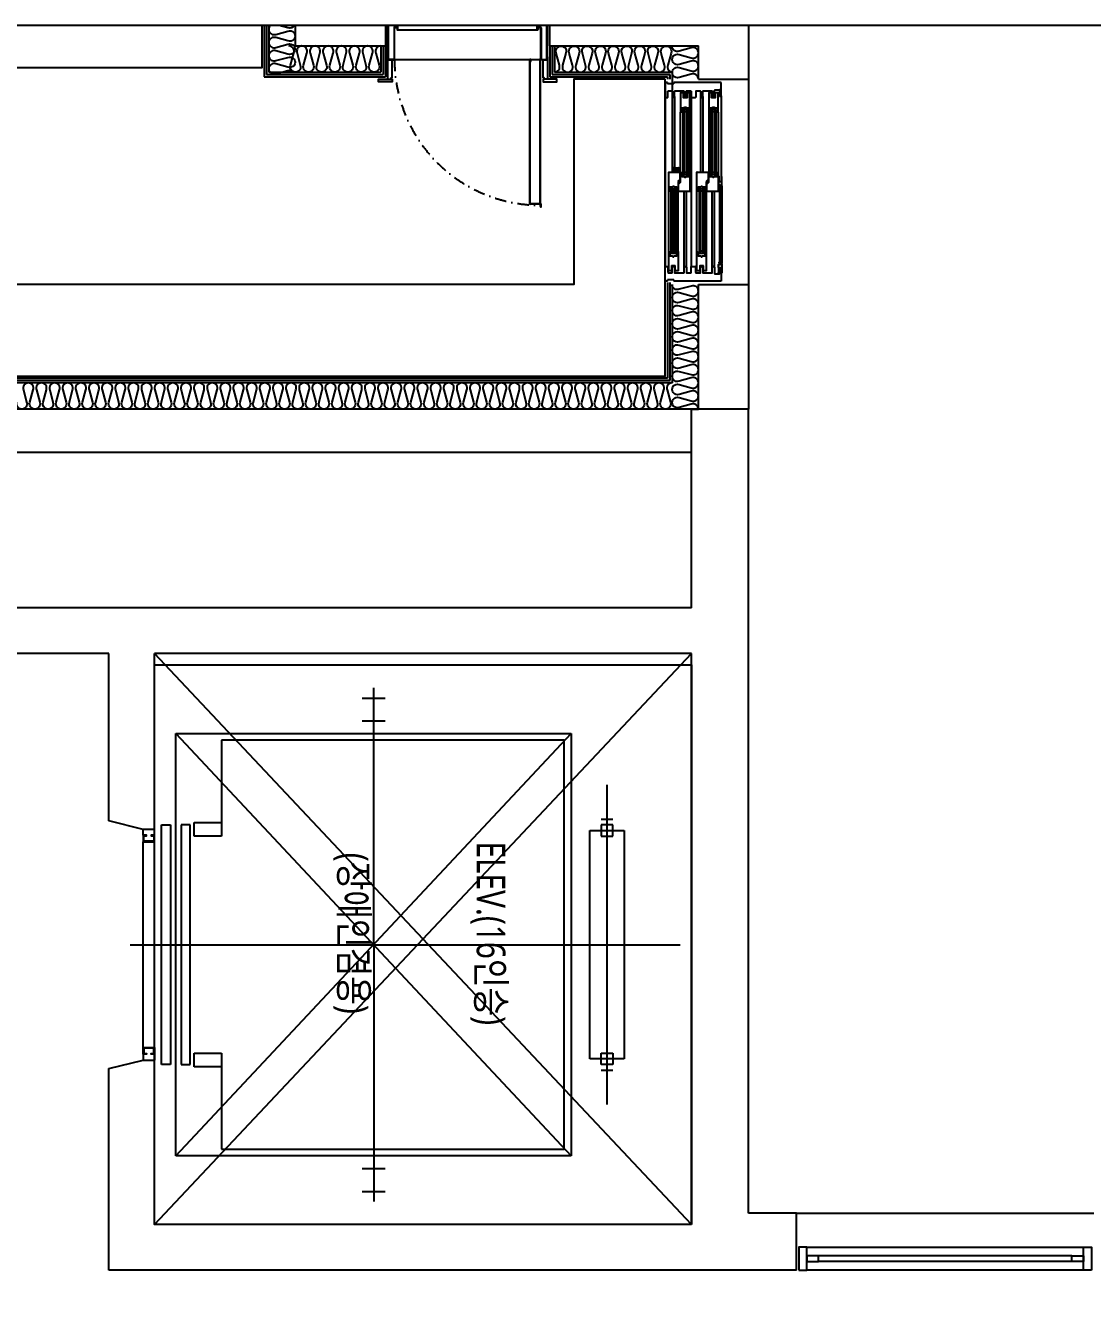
# Model space of a CAD drawing. Header units: millimetres. Extents: x -33000 to 294000, y 0 to 42408.
# Drawn here: x 181306 to 185976, y 20540 to 26110 of the extents above; entities that cross this region are included whole.
import ezdxf
from ezdxf.enums import TextEntityAlignment as Align

# ---------------------------------------------------------------- set-up
doc = ezdxf.new("R2010")
doc.units = ezdxf.units.MM
doc.header["$LTSCALE"] = 50
doc.linetypes.add('XR-Unit-Plan$0$XREF-양산 평산동 공동주택-기준층평면도$0$dash1', pattern=[2, 1, -0.5, 0, -0.5])
doc.layers.add('arch', color=8, linetype='Continuous')
doc.layers.add('실명', color=9, linetype='Continuous')
doc.styles.add('XR-Unit-Plan$0$맑은 고딕', font='malgun.ttf')

msp = doc.modelspace()

# ---------------------------------------------------------------- linework, layer by layer
at = {"layer": 'arch'}
for p, q in [((182351.2, 26109.6), (182351.2, 25884.6)), ((182361.2, 26109.6), (182361.2, 25894.6)), ((182371.2, 26109.6), (182371.2, 25904.6)), ((182486.2, 26109.6), (182486.2, 26019.6)), ((182881.2, 26109.6), (182881.2, 26019.6)), ((182891.2, 25959.6), (182891.2, 26109.6)), ((182919.6, 26099.8), (182919.6, 25962)), ((182921.2, 25962), (182921.2, 26099.8)), ((182932.2, 26102.2), (182922, 26102.2)), ((182922, 26100.6), (182932.2, 26100.6)), ((182933, 26099.8), (182933, 26091.2)), ((183547.8, 26089.6), (182934.6, 26089.6)), ((182936.2, 26091.2), (182936.2, 26109.6)), ((183546.2, 26091.2), (183546.2, 26109.6)), ((183549.4, 26099.8), (183549.4, 26091.2)), ((183550.2, 26102.2), (183560.4, 26102.2)), ((183560.4, 26100.6), (183550.2, 26100.6)), ((183561.2, 25962), (183561.2, 26099.8)), ((183562.8, 26099.8), (183562.8, 25962)), ((183591.2, 25959.6), (183591.2, 26109.6)), ((183601.2, 26019.6), (183601.2, 26109.6)), ((184471.2, 26109.6), (184471.2, 25874.6)), ((182486.2, 26019.6), (182881.2, 26019.6)), ((182861.2, 26019.6), (182861.2, 25904.6)), ((182871.2, 26019.6), (182871.2, 25894.6)), ((182881.2, 26019.6), (182881.2, 25884.6)), ((183601.2, 26019.6), (184251.2, 26019.6)), ((183601.2, 26019.6), (183601.2, 25884.6)), ((183611.2, 26019.6), (183611.2, 25894.6)), ((183621.2, 26019.6), (183621.2, 25904.6)), ((184251.2, 25874.6), (184251.2, 26019.6)), ((182892.8, 25971.6), (182891.2, 25971.6)), ((182891.2, 25971.6), (182891.2, 25959.6)), ((182891.2, 25959.6), (182918.8, 25959.6)), ((182892.8, 25961.2), (182892.8, 25971.6)), ((182918.8, 25961.2), (182892.8, 25961.2)), ((182918.8, 25959.6), (182921.2, 25959.6)), ((182921.2, 25962), (182921.2, 25959.6)), ((183513.2, 25959.6), (182921.2, 25959.6)), ((183513.2, 25959.4), (183513.2, 25329)), ((183514, 25329), (183514, 25959.4)), ((183514.8, 25951.6), (183514.8, 25959.4)), ((183515.6, 25959.4), (183515.6, 25951.6)), ((183516.4, 25958.8), (183516.4, 25951.6)), ((183517.4, 25960.6), (183556.4, 25960.6)), ((183517.4, 25959.8), (183556.4, 25959.8)), ((183556.4, 25960.6), (183558.2, 25960.6)), ((183557.4, 25958.8), (183557.4, 25333.2)), ((183558.2, 25958.8), (183558.2, 25960.6)), ((183563.6, 25959.6), (183558.2, 25959.6)), ((183558.2, 25958.8), (183558.2, 25333.2)), ((183563.6, 25961.2), (183589.6, 25961.2)), ((183591.2, 25959.6), (183563.6, 25959.6)), ((183589.6, 25961.2), (183589.6, 25971.6)), ((183589.6, 25971.6), (183591.2, 25971.6)), ((183591.2, 25971.6), (183591.2, 25959.6)), ((182371.2, 25904.6), (182861.2, 25904.6)), ((183621.2, 25904.6), (184136.2, 25904.6)), ((184136.2, 25904.6), (184136.2, 25824.6)), ((182351.2, 25884.6), (182881.2, 25884.6)), ((182361.2, 25894.6), (182871.2, 25894.6)), ((183601.2, 25884.6), (184116.2, 25884.6)), ((183611.2, 25894.6), (184126.2, 25894.6)), ((184106.2, 25859.6), (184106.2, 25795.6)), ((184116.2, 25859.6), (184106.2, 25859.6)), ((184116.2, 25884.6), (184116.2, 25874.6)), ((184116.2, 25859.6), (184116.2, 25853.6)), ((184144.2, 25853.6), (184116.2, 25853.6)), ((184126.2, 25894.6), (184126.2, 25874.6)), ((184351.2, 25859.6), (184144.2, 25859.6)), ((184144.2, 25853.6), (184144.2, 25859.6)), ((184251.2, 25874.6), (184471.2, 25874.6)), ((184351.2, 25801.6), (184351.2, 25859.6)), ((184471.2, 25874.6), (184471.2, 24974.6)), ((184106.2, 25795.6), (184106.2, 25053.6)), ((184107.2, 25794.6), (184117.2, 25794.6)), ((184118.2, 25795.6), (184118.2, 25821.6)), ((184136.7, 25798.1), (184136.7, 25467.1)), ((184146.7, 25798.1), (184146.7, 25486.6)), ((184185.2, 25814.6), (184173.7, 25814.6)), ((184219.2, 25795.6), (184219.2, 25053.6)), ((184239.7, 25821.6), (184239.7, 25795.6)), ((184240.7, 25822.6), (184259.2, 25822.6)), ((184260.2, 25821.6), (184260.2, 25798.1)), ((184260.2, 25798.1), (184260.2, 25467.1)), ((184260.7, 25797.6), (184261.3, 25797.6)), ((184269.1, 25797.6), (184269.7, 25797.6)), ((184270.2, 25798.1), (184270.2, 25821.6)), ((184270.2, 25798.1), (184270.2, 25467.1)), ((184271.2, 25822.6), (184311.2, 25822.6)), ((184312.2, 25821.6), (184312.2, 25798.1)), ((184312.7, 25797.6), (184313.3, 25797.6)), ((184321.1, 25797.6), (184321.7, 25797.6)), ((184322.2, 25798.1), (184322.2, 25826.6)), ((184323.2, 25827.6), (184342.2, 25827.6)), ((184343.2, 25826.6), (184343.2, 25801.6)), ((184344.2, 25800.6), (184350.2, 25800.6)), ((184351.2, 25801.6), (184351.2, 25425)), ((184204.7, 25741.6), (184182.7, 25741.6)), ((184182.7, 25741.6), (184182.7, 25455.1)), ((184188.7, 25741.6), (184188.7, 25455.1)), ((184198.7, 25741.6), (184198.7, 25455.1)), ((184204.7, 25741.6), (184204.7, 25455.1)), ((184306.2, 25741.6), (184306.2, 25455.1)), ((184328.2, 25741.6), (184306.2, 25741.6)), ((184312.2, 25741.6), (184312.2, 25455.1)), ((184322.2, 25741.6), (184322.2, 25455.1)), ((184328.2, 25741.6), (184328.2, 25455.1)), ((184173.2, 25466.6), (184173.2, 25730.1)), ((184180.2, 25731.6), (184182.7, 25729)), ((184198.7, 25731.6), (184188.7, 25731.6)), ((184207.3, 25731.6), (184204.7, 25729)), ((184214.2, 25730.1), (184214.2, 25466.6)), ((184296.7, 25730.1), (184296.7, 25466.6)), ((184303.7, 25731.6), (184306.2, 25729)), ((184322.2, 25731.6), (184312.2, 25731.6)), ((184330.8, 25731.6), (184328.2, 25729)), ((184337.7, 25730.1), (184337.7, 25466.6)), ((184121.2, 25382.6), (184121.2, 25466.6)), ((184121.7, 25467.1), (184170.2, 25467.1)), ((184142.8, 25485.6), (184142.8, 25480.3)), ((184143.8, 25486.6), (184164.9, 25486.6)), ((184143.8, 25479.3), (184163.9, 25479.3)), ((184162.4, 25483.5), (184144, 25486.4)), ((184146.7, 25478), (184146.7, 25479.3)), ((184163.9, 25479.3), (184163.9, 25481.6)), ((184163.9, 25479.3), (184166.2, 25479.3)), ((184165.9, 25485.6), (184166.2, 25478)), ((184170.7, 25466.6), (184170.7, 25430.6)), ((184180.2, 25465.1), (184182.7, 25467.7)), ((184204.7, 25455.1), (184182.7, 25455.1)), ((184198.7, 25465.1), (184188.7, 25465.1)), ((184207.3, 25465.1), (184204.7, 25467.7)), ((184244.7, 25382.6), (184244.7, 25466.6)), ((184245.2, 25467.1), (184293.7, 25467.1)), ((184294.2, 25466.6), (184294.2, 25430.6)), ((184303.7, 25465.1), (184306.2, 25467.7)), ((184328.2, 25455.1), (184306.2, 25455.1)), ((184322.2, 25465.1), (184312.2, 25465.1)), ((184330.8, 25465.1), (184328.2, 25467.7)), ((184126.2, 25400.6), (184126.2, 25385.6)), ((184137.4, 25401.1), (184126.7, 25401.1)), ((184139.6, 25404.4), (184137.9, 25401.4)), ((184144.4, 25404.6), (184140, 25404.6)), ((184146.6, 25401.4), (184144.9, 25404.4)), ((184156.7, 25401.1), (184147, 25401.1)), ((184157.2, 25385.6), (184157.2, 25400.6)), ((184166.3, 25430.6), (184162.2, 25426.2)), ((184162.2, 25426.2), (184162.2, 25382.6)), ((184167.7, 25430.6), (184166.3, 25430.6)), ((184168.7, 25422), (184167.7, 25430.6)), ((184169.3, 25421.6), (184169.2, 25421.6)), ((184170.7, 25430.6), (184169.8, 25422)), ((184249.7, 25400.6), (184249.7, 25385.6)), ((184260.9, 25401.1), (184250.2, 25401.1)), ((184263.1, 25404.4), (184261.4, 25401.4)), ((184267.9, 25404.6), (184263.5, 25404.6)), ((184270.1, 25401.4), (184268.4, 25404.4)), ((184280.2, 25401.1), (184270.5, 25401.1)), ((184280.7, 25385.6), (184280.7, 25400.6)), ((184289.8, 25430.6), (184285.7, 25426.2)), ((184285.7, 25426.2), (184285.7, 25382.6)), ((184291.2, 25430.6), (184289.8, 25430.6)), ((184292.2, 25422), (184291.2, 25430.6)), ((184292.8, 25421.6), (184292.7, 25421.6)), ((184294.2, 25430.6), (184293.3, 25422)), ((184339.2, 25447.5), (184339.2, 25445.5)), ((184339.2, 25445.5), (184340, 25445.5)), ((184339.2, 25424.5), (184339.2, 25411)), ((184341.7, 25448), (184339.7, 25448)), ((184340.7, 25425), (184339.7, 25425)), ((184340, 25447), (184341.2, 25447)), ((184340, 25445.5), (184340, 25447)), ((184340.2, 25410), (184345.7, 25410)), ((184341.2, 25447), (184341.2, 25425.5)), ((184345.7, 25402.5), (184341.7, 25402.5)), ((184341.7, 25401.5), (184352.2, 25401.5)), ((184342.2, 25425.5), (184342.2, 25447.5)), ((184351.7, 25425), (184342.7, 25425)), ((184343.2, 25410), (184343.2, 25402.5)), ((184343.2, 25401.5), (184343.2, 25072.1)), ((184346.2, 25409.5), (184346.2, 25403)), ((184347.2, 25403), (184347.2, 25409.5)), ((184347.7, 25410), (184352.2, 25410)), ((184352.2, 25402.5), (184347.7, 25402.5)), ((184351.2, 25401.5), (184351.2, 25072.1)), ((184352.2, 25447.5), (184352.2, 25425.5)), ((184352.2, 25410), (184352.2, 25409)), ((184352.2, 25403), (184352.2, 25402.5)), ((184353.2, 25409), (184353.2, 25447.5)), ((184353.2, 25406.1), (184353.2, 25067.6)), ((184353.2, 25402.5), (184353.2, 25403)), ((184121.2, 25119.1), (184121.2, 25382.6)), ((184128.7, 25384.1), (184122.2, 25384.1)), ((184122.2, 25384.1), (184122.2, 25382.6)), ((184126.2, 25385.6), (184127.2, 25385.6)), ((184127.7, 25386.1), (184127.7, 25389.1)), ((184127.7, 25389.1), (184129.2, 25389.1)), ((184128.7, 25384.1), (184131.2, 25381.5)), ((184129.2, 25389.1), (184129.2, 25384.6)), ((184131.2, 25394.1), (184131.2, 25110.9)), ((184153.2, 25394.1), (184131.2, 25394.1)), ((184137.2, 25394.1), (184137.2, 25110.9)), ((184147.2, 25384.1), (184137.2, 25384.1)), ((184147.2, 25394.1), (184147.2, 25110.9)), ((184153.2, 25394.1), (184153.2, 25110.9)), ((184155.8, 25384.1), (184153.2, 25381.5)), ((184154.2, 25389.1), (184155.7, 25389.1)), ((184154.2, 25384.6), (184154.2, 25389.1)), ((184161.2, 25384.1), (184154.7, 25384.1)), ((184155.7, 25389.1), (184155.7, 25386.1)), ((184156.2, 25385.6), (184157.2, 25385.6)), ((184161.2, 25382.6), (184161.2, 25384.1)), ((184162.2, 25119.1), (184162.2, 25382.6)), ((184188.7, 25051.1), (184188.7, 25382.1)), ((184198.7, 25051.1), (184198.7, 25382.1)), ((184244.7, 25119.1), (184244.7, 25382.6)), ((184252.2, 25384.1), (184245.7, 25384.1)), ((184245.7, 25384.1), (184245.7, 25382.6)), ((184249.7, 25385.6), (184250.7, 25385.6)), ((184251.2, 25386.1), (184251.2, 25389.1)), ((184251.2, 25389.1), (184252.7, 25389.1)), ((184252.2, 25384.1), (184254.7, 25381.5)), ((184252.7, 25389.1), (184252.7, 25384.6)), ((184276.7, 25394.1), (184254.7, 25394.1)), ((184254.7, 25394.1), (184254.7, 25110.9)), ((184260.7, 25394.1), (184260.7, 25110.9)), ((184270.7, 25384.1), (184260.7, 25384.1)), ((184270.7, 25394.1), (184270.7, 25110.9)), ((184276.7, 25394.1), (184276.7, 25110.9)), ((184279.3, 25384.1), (184276.7, 25381.5)), ((184277.7, 25384.6), (184277.7, 25389.1)), ((184277.7, 25389.1), (184279.2, 25389.1)), ((184284.7, 25384.1), (184278.2, 25384.1)), ((184279.2, 25389.1), (184279.2, 25386.1)), ((184279.7, 25385.6), (184280.7, 25385.6)), ((184284.7, 25382.6), (184284.7, 25384.1)), ((184285.7, 25382.6), (184285.7, 25119.1)), ((184312.2, 25051.1), (184312.2, 25382.1)), ((184322.2, 25051.1), (184322.2, 25382.1)), ((183560.1, 25328), (183515, 25328)), ((183560.1, 25327.2), (183515, 25327.2)), ((183562.1, 25327.7), (183557.9, 25331.9)), ((183562.7, 25328.3), (183558.5, 25332.5)), ((183559.8, 25316.3), (183559.8, 25324.2)), ((183561.1, 25324.2), (183559.8, 25324.2)), ((183563.2, 25322.6), (183559.8, 25322.6)), ((183560.6, 25316.3), (183560.6, 25324.2)), ((183561.1, 25316.3), (183561.1, 25326.2)), ((183561.9, 25316.3), (183561.9, 25326.2)), ((183562.4, 25316.3), (183562.4, 25327)), ((183563.2, 25316.3), (183563.2, 25327)), ((184147.2, 25120.9), (184137.2, 25120.9)), ((184270.7, 25120.9), (184260.7, 25120.9)), ((184128.7, 25117.6), (184131.2, 25120.2)), ((184153.2, 25110.9), (184131.2, 25110.9)), ((184155.8, 25117.6), (184153.2, 25120.2)), ((184252.2, 25117.6), (184254.7, 25120.2)), ((184276.7, 25110.9), (184254.7, 25110.9)), ((184279.3, 25117.6), (184276.7, 25120.2)), ((184341.7, 25072.1), (184352.2, 25072.1)), ((184345.7, 25071.1), (184341.7, 25071.1)), ((184343.2, 25071.1), (184343.2, 25063.6)), ((184346.2, 25064.1), (184346.2, 25070.6)), ((184347.2, 25070.6), (184347.2, 25064.1)), ((184352.2, 25071.1), (184347.7, 25071.1)), ((184352.2, 25070.6), (184352.2, 25071.1)), ((184353.2, 25071.1), (184353.2, 25070.6)), ((184106.2, 24989.6), (184106.2, 25053.6)), ((184107.2, 25054.6), (184117.2, 25054.6)), ((184118.2, 25053.6), (184118.2, 25027.6)), ((184133.2, 25034.6), (184121.7, 25034.6)), ((184239.7, 25027.6), (184239.7, 25053.6)), ((184240.7, 25026.6), (184259.2, 25026.6)), ((184260.2, 25027.6), (184260.2, 25051.1)), ((184260.7, 25051.6), (184261.3, 25051.6)), ((184269.1, 25051.6), (184269.7, 25051.6)), ((184270.2, 25051.1), (184270.2, 25027.6)), ((184271.2, 25026.6), (184311.2, 25026.6)), ((184312.2, 25027.6), (184312.2, 25051.1)), ((184312.7, 25051.6), (184313.3, 25051.6)), ((184321.1, 25051.6), (184321.7, 25051.6)), ((184322.2, 25051.1), (184322.2, 25022.6)), ((184323.2, 25021.6), (184342.2, 25021.6)), ((184339.2, 25049.1), (184339.2, 25062.6)), ((184339.2, 25028.1), (184340, 25028.1)), ((184339.2, 25026.1), (184339.2, 25028.1)), ((184340.7, 25048.6), (184339.7, 25048.6)), ((184341.7, 25025.6), (184339.7, 25025.6)), ((184340, 25028.1), (184340, 25026.6)), ((184340, 25026.6), (184341.2, 25026.6)), ((184340.2, 25063.6), (184345.7, 25063.6)), ((184341.2, 25026.6), (184341.2, 25048.1)), ((184342.2, 25048.1), (184342.2, 25026.1)), ((184351.7, 25048.6), (184342.7, 25048.6)), ((184343.2, 25022.6), (184343.2, 25047.6)), ((184344.2, 25048.6), (184350.2, 25048.6)), ((184347.7, 25063.6), (184352.2, 25063.6)), ((184351.2, 25047.6), (184351.2, 24989.6)), ((184352.2, 25063.6), (184352.2, 25064.6)), ((184352.2, 25026.1), (184352.2, 25048.1)), ((184353.2, 25064.6), (184353.2, 25026.1)), ((184116.2, 24989.6), (184106.2, 24989.6)), ((184116.2, 24989.6), (184116.2, 24995.6)), ((184144.2, 24995.6), (184116.2, 24995.6)), ((184116.2, 24984.6), (184116.2, 24564.6)), ((184126.2, 24984.6), (184126.2, 24554.6)), ((184136.2, 24974.6), (184136.2, 24544.6)), ((184144.2, 24995.6), (184144.2, 24989.6)), ((184351.2, 24989.6), (184144.2, 24989.6)), ((184251.2, 24429.6), (184251.2, 24974.6)), ((184251.2, 24974.6), (184471.2, 24974.6)), ((184471.2, 24974.6), (184471.2, 24429.6)), ((184116.2, 24564.6), (176201.2, 24564.6)), ((184136.2, 24544.6), (176181.2, 24544.6)), ((184126.2, 24554.6), (176191.2, 24554.6)), ((184471.2, 24429.6), (176066.2, 24429.6)), ((184221.2, 24429.6), (178271.2, 24429.6)), ((184221.2, 23559.6), (184221.2, 24429.6)), ((184221.2, 24429.6), (184251.2, 24429.6)), ((184471.2, 20909.6), (184471.2, 24429.6)), ((184221.2, 24239.6), (178271.2, 24239.6)), ((184221.2, 23559.6), (178271.2, 23559.6)), ((181671.2, 23359.6), (178271.2, 23359.6)), ((181671.2, 22627.1), (181671.2, 23359.6)), ((184221.2, 23359.6), (181871.2, 23359.6)), ((184221.2, 20859.7), (181871.2, 23359.6)), ((181871.2, 20859.6), (184221.2, 23359.6)), ((181871.2, 22589.6), (181871.2, 23359.6)), ((184221.2, 20859.6), (184221.2, 23359.6)), ((182830.3, 22084.6), (182830.3, 23209.6)), ((182780.3, 23164.6), (182880.3, 23164.6)), ((182780.3, 23064.6), (182880.3, 23064.6)), ((181964.2, 21159.6), (181964.2, 23009.6)), ((181964.2, 23009.6), (183694.2, 23009.6)), ((181964.2, 21159.6), (183694.2, 23009.6)), ((181964.2, 23009.6), (183694.2, 21159.6)), ((183694.2, 23009.6), (183694.2, 21159.6)), ((183664.2, 22979.6), (182164.2, 22979.6)), ((182164.2, 22979.6), (182164.2, 22559.6)), ((183664.2, 21189.6), (183664.2, 22979.6)), ((183851.4, 21384.6), (183851.4, 22784.6)), ((181821.2, 22589.6), (181671.2, 22627.1)), ((182044.2, 22559.6), (182044.2, 22619.6)), ((182044.2, 22619.6), (182164.2, 22619.6)), ((183826.4, 22634.6), (183876.4, 22634.6)), ((181821.2, 22564.6), (181821.2, 22589.6)), ((181871.2, 22589.6), (181821.2, 22589.6)), ((181871.2, 22564.6), (181871.2, 22589.6)), ((181901.2, 21559.6), (181901.2, 22609.6)), ((181901.2, 22609.6), (181941.2, 22609.6)), ((181941.2, 22609.6), (181941.2, 21559.6)), ((182027.2, 22609.6), (181987.2, 22609.6)), ((181987.2, 22609.6), (181987.2, 21559.6)), ((182027.2, 21559.6), (182027.2, 22609.6)), ((182164.2, 22559.6), (182044.2, 22559.6)), ((183776.4, 21584.6), (183776.4, 22584.6)), ((183776.4, 22584.6), (183926.4, 22584.6)), ((183826.4, 22609.6), (183826.4, 22559.6)), ((183876.4, 22609.6), (183826.4, 22609.6)), ((183826.4, 22559.6), (183876.4, 22559.6)), ((183876.4, 22559.6), (183876.4, 22609.6)), ((183926.4, 22584.6), (183926.4, 21584.6)), ((181821.2, 21634.6), (181821.2, 22534.6)), ((181871.2, 21634.6), (181871.2, 22534.6)), ((181764.2, 22084.6), (184171.2, 22084.6)), ((182830.3, 22084.6), (182830.3, 20959.6)), ((181671.2, 21542.1), (181821.2, 21579.6)), ((181821.2, 21604.6), (181821.2, 21579.6)), ((181821.2, 21579.6), (181871.2, 21579.6)), ((181871.2, 21604.6), (181871.2, 21579.6)), ((181871.2, 20859.6), (181871.2, 21579.6)), ((181941.2, 21559.6), (181901.2, 21559.6)), ((181987.2, 21559.6), (182027.2, 21559.6)), ((182044.2, 21549.6), (182044.2, 21609.6)), ((182044.2, 21609.6), (182164.2, 21609.6)), ((182164.2, 21609.6), (182164.2, 21189.6)), ((183926.4, 21584.6), (183776.4, 21584.6)), ((183826.4, 21559.6), (183826.4, 21609.6)), ((183826.4, 21609.6), (183876.4, 21609.6)), ((183876.4, 21559.6), (183826.4, 21559.6)), ((183876.4, 21609.6), (183876.4, 21559.6)), ((181671.2, 20659.6), (181671.2, 21542.1)), ((182164.2, 21549.6), (182044.2, 21549.6)), ((183826.4, 21534.6), (183876.4, 21534.6)), ((182164.2, 21189.6), (183664.2, 21189.6)), ((183694.2, 21159.6), (181964.2, 21159.6)), ((182780.3, 21104.6), (182880.3, 21104.6)), ((182780.3, 21004.6), (182880.3, 21004.6)), ((184681.2, 20909.6), (184471.2, 20909.6)), ((184681.2, 20659.6), (184681.2, 20909.6)), ((184681.2, 20909.6), (185981.2, 20909.6)), ((184221.2, 20859.6), (181871.2, 20859.6)), ((184681.2, 20659.6), (184681.2, 20759.6)), ((184726.2, 20759.6), (185936.2, 20759.6)), ((185886.2, 20722.1), (184776.2, 20722.1)), ((185886.2, 20697.1), (184776.2, 20697.1)), ((184681.2, 20659.6), (181671.2, 20659.6)), ((185936.2, 20659.6), (184726.2, 20659.6))]:
    msp.add_line(p, q, dxfattribs=at)
for points in [[(173606.2, 8449.6), (202131.2, 8449.6), (202131.2, 26109.6), (173606.2, 26109.6)], [(184106.2, 25874.6), (183706.2, 25874.6), (183706.2, 24974.6), (181151.2, 24974.6), (181151.2, 24574.6), (184106.2, 24574.6)], [(182911.2, 25874.6), (182911.2, 25862.6), (182851.2, 25862.6), (182851.2, 25874.6)], [(183571.2, 25874.6), (183571.2, 25862.6), (183631.2, 25862.6), (183631.2, 25874.6)], [(184221.2, 20859.6), (181871.2, 20859.6), (181871.2, 23309.6), (184221.2, 23309.6)], [(181868.2, 22561.6), (181868.2, 22537.6), (181824.2, 22537.6), (181824.2, 22561.6), (181836.2, 22561.6), (181836.2, 22564.6), (181821.2, 22564.6), (181821.2, 22534.6), (181871.2, 22534.6), (181871.2, 22564.6), (181856.2, 22564.6), (181856.2, 22561.6)], [(181868.2, 21607.6), (181868.2, 21631.6), (181824.2, 21631.6), (181824.2, 21607.6), (181836.2, 21607.6), (181836.2, 21604.6), (181821.2, 21604.6), (181821.2, 21634.6), (181871.2, 21634.6), (181871.2, 21604.6), (181856.2, 21604.6), (181856.2, 21607.6)], [(184691.2, 20659.6), (184726.2, 20659.6), (184726.2, 20759.6), (184691.2, 20759.6)], [(184726.2, 20697.1), (184776.2, 20697.1), (184776.2, 20722.1), (184726.2, 20722.1)], [(185936.2, 20697.1), (185886.2, 20697.1), (185886.2, 20722.1), (185936.2, 20722.1)], [(185971.2, 20659.6), (185936.2, 20659.6), (185936.2, 20759.6), (185971.2, 20759.6)]]:
    msp.add_lwpolyline(points, close=True, dxfattribs=at)
for points in [[(182341.2, 26109.6), (182341.2, 25924.6), (181151.2, 25924.6), (181151.2, 26109.6)], [(182892.8, 26109.6), (182892.8, 25964.6), (182894.4, 25964.6), (182894.4, 26109.6)], [(182934.6, 26109.6), (182934.6, 26091.2)], [(183547.8, 26109.6), (183547.8, 26091.2)], [(183589.6, 26109.6), (183589.6, 25964.6), (183588, 25964.6), (183588, 26109.6)], [(184214.2, 25730.1), (184214.2, 25814.1)], [(184296.7, 25814.1), (184296.7, 25730.1)], [(184337.7, 25730.1), (184337.7, 25814.1)], [(184142.7, 25467.1), (184146.7, 25478), (184166.2, 25478), (184167.6, 25469.7)], [(184169.7, 25467.1), (184169.7, 25469.7), (184147, 25469.7), (184147, 25467.1)], [(184121.2, 25035.1), (184121.2, 25119.1)], [(184162.2, 25119.1), (184162.2, 25035.1)], [(184244.7, 25035.1), (184244.7, 25119.1)], [(184285.7, 25119.1), (184285.7, 25035.1)]]:
    msp.add_lwpolyline(points, dxfattribs=at)
for points in [[(182379.3, 26109.6, 0.219557), (182371.2, 26092.1, 0.524856), (182402.4, 26070.6), (182455, 26084.9, -1.449198), (182455, 26041.8), (182402.4, 26056.1, 0.524856), (182371.2, 26034.6, 0.524856), (182402.4, 26013.1), (182455, 26027.4, -1.449198), (182455, 25984.3), (182402.4, 25998.6, 0.524856), (182371.2, 25977.1, 0.524856), (182402.4, 25955.6), (182455, 25969.9, -1.449198), (182455, 25926.8), (182402.4, 25941.1, 0.524856), (182371.2, 25919.6, 0.524856), (182402.4, 25898.1), (182455, 25912.4, -0.334961), (182481.6, 25904.6)], [(182483.3, 26109.6, -0.371426), (182455, 26099.3), (182417.2, 26109.6)], [(182861.2, 26019.6, 0.524856), (182839.7, 25988.4), (182854, 25935.8, -1.449198), (182811, 25935.8), (182825.2, 25988.4, 0.524856), (182803.7, 26019.6, 0.524856), (182782.2, 25988.4), (182796.5, 25935.8, -1.449198), (182753.5, 25935.8), (182767.7, 25988.4, 0.524856), (182746.2, 26019.6, 0.524856), (182724.7, 25988.4), (182739, 25935.8, -1.449198), (182696, 25935.8), (182710.2, 25988.4, 0.524856), (182688.7, 26019.6, 0.524856), (182667.2, 25988.4), (182681.5, 25935.8, -1.449198), (182638.5, 25935.8), (182652.7, 25988.4, 0.524856), (182631.2, 26019.6, 0.524856), (182609.7, 25988.4), (182624, 25935.8, -1.449198), (182581, 25935.8), (182595.2, 25988.4, 0.524856), (182573.7, 26019.6, 0.524856), (182552.2, 25988.4), (182566.5, 25935.8, -1.449198), (182523.5, 25935.8), (182537.7, 25988.4, 0.524856), (182516.2, 26019.6, 0.524856), (182494.7, 25988.4), (182509, 25935.8, -1.449198), (182466, 25935.8), (182480.2, 25988.4, 0.524856), (182458.7, 26019.6)], [(183621.2, 25904.6, 0.524856), (183642.7, 25935.8), (183628.5, 25988.4, -1.449198), (183671.5, 25988.4), (183657.2, 25935.8, 0.524856), (183678.7, 25904.6, 0.524856), (183700.2, 25935.8), (183686, 25988.4, -1.449198), (183729, 25988.4), (183714.7, 25935.8, 0.524856), (183736.2, 25904.6, 0.524856), (183757.7, 25935.8), (183743.5, 25988.4, -1.449198), (183786.5, 25988.4), (183772.2, 25935.8, 0.524856), (183793.7, 25904.6, 0.524856), (183815.2, 25935.8), (183801, 25988.4, -1.449198), (183844, 25988.4), (183829.7, 25935.8, 0.524856), (183851.2, 25904.6, 0.524856), (183872.7, 25935.8), (183858.5, 25988.4, -1.449198), (183901.5, 25988.4), (183887.2, 25935.8, 0.524856), (183908.7, 25904.6, 0.524856), (183930.2, 25935.8), (183916, 25988.4, -1.449198), (183959, 25988.4), (183944.7, 25935.8, 0.524856), (183966.2, 25904.6, 0.524856), (183987.7, 25935.8), (183973.5, 25988.4, -1.449198), (184016.5, 25988.4), (184002.2, 25935.8, 0.524856), (184023.7, 25904.6, 0.524856), (184045.2, 25935.8), (184031, 25988.4, -1.449198), (184074, 25988.4), (184059.7, 25935.8, 0.524856), (184081.2, 25904.6, 0.524856), (184102.7, 25935.8), (184088.5, 25988.4, -1.449198), (184131.5, 25988.4), (184117.2, 25935.8, 0.524856), (184138.7, 25904.6)], [(184251.2, 25874.6, 0.524856), (184220, 25896.1), (184167.4, 25881.8, -1.449198), (184167.4, 25924.9), (184220, 25910.6, 0.524856), (184251.2, 25932.1, 0.524856), (184220, 25953.6), (184167.4, 25939.3, -1.449198), (184167.4, 25982.4), (184220, 25968.1, 0.524856), (184251.2, 25989.6, 0.524856), (184220, 26011.1), (184167.4, 25996.8, -0.542396), (184136.2, 26019.6, -0.542396)], [(184119.2, 25822.6), (184135.7, 25822.6, -0.414214), (184136.7, 25821.6)], [(184136.7, 25821.6), (184136.7, 25798.1, 0.414214), (184137.2, 25797.6), (184137.8, 25797.6, -0.341999), (184138.8, 25796.9, 0.774597), (184144.6, 25796.9, -0.341999), (184145.6, 25797.6), (184146.2, 25797.6, 0.414214), (184146.7, 25798.1), (184146.7, 25821.6)], [(184146.7, 25821.6, -0.414214), (184147.7, 25822.6), (184187.7, 25822.6)], [(184173.7, 25814.6, 0.414214), (184173.2, 25814.1)], [(184173.2, 25814.1), (184173.2, 25730.1, 0.414214), (184173.7, 25729.6, 0.414214), (184174.2, 25730.1), (184174.2, 25731.6)], [(184185.7, 25814.1, 0.414214), (184185.2, 25814.6)], [(184201.7, 25814.1), (184201.7, 25793.3, -0.414214), (184200.7, 25792.3), (184186.7, 25792.3, -0.414214), (184185.7, 25793.3), (184185.7, 25814.1)], [(184187.7, 25822.6, -0.414214), (184188.7, 25821.6)], [(184188.7, 25821.6), (184188.7, 25798.1, 0.414214), (184189.2, 25797.6), (184189.8, 25797.6, -0.341999), (184190.8, 25796.9, 0.774597), (184196.6, 25796.9, -0.341999), (184197.6, 25797.6), (184198.2, 25797.6, 0.414214), (184198.7, 25798.1), (184198.7, 25821.6, -0.414214), (184199.7, 25822.6), (184218.2, 25822.6, -0.414214), (184219.2, 25821.6)], [(184213.7, 25814.6), (184202.2, 25814.6, 0.414214), (184201.7, 25814.1)], [(184214.2, 25814.1, 0.414214), (184213.7, 25814.6)], [(184219.2, 25821.6), (184219.2, 25795.6, 0.414214), (184220.2, 25794.6), (184238.7, 25794.6)], [(184297.2, 25814.6, 0.414214), (184296.7, 25814.1)], [(184309.2, 25814.1, 0.414214), (184308.7, 25814.6), (184297.2, 25814.6)], [(184325.2, 25814.1), (184325.2, 25793.3, -0.414214), (184324.2, 25792.3), (184310.2, 25792.3, -0.414214), (184309.2, 25793.3), (184309.2, 25814.1)], [(184337.2, 25814.6), (184325.7, 25814.6, 0.414214), (184325.2, 25814.1)], [(184337.7, 25814.1, 0.414214), (184337.2, 25814.6)], [(184174.2, 25731.6), (184180.7, 25731.6, 0.414214), (184181.2, 25732.1), (184181.2, 25736.6), (184179.7, 25736.6), (184179.7, 25733.6, -0.414214), (184179.2, 25733.1), (184178.2, 25733.1), (184178.2, 25748.1, -0.414214), (184178.7, 25748.6), (184188.9, 25748.6, 0.269143), (184189.4, 25748.9), (184191.1, 25751.9, -0.269143), (184191.5, 25752.1), (184195.9, 25752.1, -0.269143), (184196.4, 25751.9), (184198.1, 25748.9, 0.269143), (184198.5, 25748.6), (184208.7, 25748.6, -0.414214), (184209.2, 25748.1), (184209.2, 25733.1), (184208.2, 25733.1, -0.414214), (184207.7, 25733.6), (184207.7, 25736.6), (184206.2, 25736.6), (184206.2, 25732.1, 0.414214), (184206.7, 25731.6)], [(184297.7, 25731.6), (184304.2, 25731.6, 0.414214), (184304.7, 25732.1), (184304.7, 25736.6), (184303.2, 25736.6), (184303.2, 25733.6, -0.414214), (184302.7, 25733.1), (184301.7, 25733.1), (184301.7, 25748.1, -0.414214), (184302.2, 25748.6), (184312.4, 25748.6, 0.269143), (184312.9, 25748.9), (184314.6, 25751.9, -0.269143), (184315, 25752.1), (184319.4, 25752.1, -0.269143), (184319.9, 25751.9), (184321.6, 25748.9, 0.269143), (184322, 25748.6), (184332.2, 25748.6, -0.414214), (184332.7, 25748.1), (184332.7, 25733.1), (184331.7, 25733.1, -0.414214), (184331.2, 25733.6), (184331.2, 25736.6), (184329.7, 25736.6), (184329.7, 25732.1, 0.414214), (184330.2, 25731.6), (184336.7, 25731.6)], [(184206.7, 25731.6), (184213.2, 25731.6), (184213.2, 25730.1, 1), (184214.2, 25730.1)], [(184296.7, 25730.1, 0.414214), (184297.2, 25729.6, 0.414214), (184297.7, 25730.1), (184297.7, 25731.6)], [(184336.7, 25731.6), (184336.7, 25730.1, 1), (184337.7, 25730.1)], [(184206.7, 25465.1), (184213.2, 25465.1), (184213.2, 25466.6, -1), (184214.2, 25466.6), (184214.2, 25382.6, -0.414214), (184213.7, 25382.1), (184165.2, 25382.1, -0.414214), (184164.7, 25382.6), (184164.7, 25418.6), (184165.7, 25427.2, -0.382193), (184166.2, 25427.6), (184166.3, 25427.6, -0.382131), (184166.8, 25427.2), (184167.7, 25418.6), (184169.2, 25418.6), (184173.2, 25423.1), (184173.2, 25466.6, -0.414214), (184173.7, 25467.1, -0.414214), (184174.2, 25466.6), (184174.2, 25465.1), (184180.7, 25465.1)], [(184180.7, 25465.1, -0.414214), (184181.2, 25464.6), (184181.2, 25460.1), (184179.7, 25460.1), (184179.7, 25463.1, 0.414214), (184179.2, 25463.6), (184178.2, 25463.6), (184178.2, 25448.6, 0.414214), (184178.7, 25448.1), (184188.4, 25448.1, -0.269143), (184188.9, 25447.9), (184190.6, 25444.9, 0.269143), (184191, 25444.6), (184195.4, 25444.6, 0.269143), (184195.9, 25444.9), (184197.6, 25447.9, -0.269143), (184198, 25448.1), (184208.7, 25448.1, 0.414214), (184209.2, 25448.6), (184209.2, 25463.6), (184208.2, 25463.6, 0.414214), (184207.7, 25463.1), (184207.7, 25460.1), (184206.2, 25460.1), (184206.2, 25464.6, -0.414214), (184206.7, 25465.1)], [(184330.2, 25465.1), (184336.7, 25465.1), (184336.7, 25466.6, -1), (184337.7, 25466.6), (184337.7, 25382.6, -0.414214), (184337.2, 25382.1), (184288.7, 25382.1, -0.414214), (184288.2, 25382.6), (184288.2, 25418.6), (184289.2, 25427.2, -0.382193), (184289.7, 25427.6), (184289.8, 25427.6, -0.382131), (184290.3, 25427.2), (184291.2, 25418.6), (184292.7, 25418.6), (184296.7, 25423.1), (184296.7, 25466.6, -0.414214), (184297.2, 25467.1, -0.414214), (184297.7, 25466.6), (184297.7, 25465.1), (184301.2, 25465.1), (184301.7, 25464.6), (184302.2, 25465.1), (184304.2, 25465.1, -0.414214), (184304.7, 25464.6), (184304.7, 25460.1), (184303.2, 25460.1), (184303.2, 25463.1, 0.414214), (184302.7, 25463.6), (184301.7, 25463.6), (184301.7, 25448.6, 0.414214), (184302.2, 25448.1), (184311.9, 25448.1, -0.269143), (184312.4, 25447.9), (184314.1, 25444.9, 0.269143), (184314.5, 25444.6), (184318.9, 25444.6, 0.269143), (184319.4, 25444.9), (184321.1, 25447.9, -0.269143), (184321.5, 25448.1), (184332.2, 25448.1, 0.414214), (184332.7, 25448.6), (184332.7, 25463.6), (184331.7, 25463.6, 0.414214), (184331.2, 25463.1), (184331.2, 25460.1), (184329.7, 25460.1), (184329.7, 25464.6, -0.414214), (184330.2, 25465.1)], [(184121.2, 25119.1, -0.414214), (184121.7, 25119.6, -0.414214), (184122.2, 25119.1), (184122.2, 25117.6)], [(184122.2, 25117.6), (184128.7, 25117.6, -0.414214), (184129.2, 25117.1), (184129.2, 25112.6), (184127.7, 25112.6), (184127.7, 25115.6, 0.414214), (184127.2, 25116.1), (184126.2, 25116.1), (184126.2, 25101.1, 0.414214), (184126.7, 25100.6), (184136.9, 25100.6, -0.269143), (184137.4, 25100.4), (184139.1, 25097.4, 0.269143), (184139.5, 25097.1), (184143.9, 25097.1, 0.269143), (184144.4, 25097.4), (184146.1, 25100.4, -0.269143), (184146.5, 25100.6), (184156.7, 25100.6, 0.414214), (184157.2, 25101.1), (184157.2, 25116.1), (184156.2, 25116.1, 0.414214), (184155.7, 25115.6), (184155.7, 25112.6), (184154.2, 25112.6), (184154.2, 25117.1, -0.414214), (184154.7, 25117.6), (184161.2, 25117.6)], [(184161.2, 25117.6), (184161.2, 25119.1, -1), (184162.2, 25119.1)], [(184244.7, 25119.1, -0.414214), (184245.2, 25119.6, -0.414214), (184245.7, 25119.1), (184245.7, 25117.6)], [(184245.7, 25117.6), (184252.2, 25117.6, -0.414214), (184252.7, 25117.1), (184252.7, 25112.6), (184251.2, 25112.6), (184251.2, 25115.6, 0.414214), (184250.7, 25116.1), (184249.7, 25116.1), (184249.7, 25101.1, 0.414214), (184250.2, 25100.6), (184260.4, 25100.6, -0.269143), (184260.9, 25100.4), (184262.6, 25097.4, 0.269143), (184263, 25097.1), (184267.4, 25097.1, 0.269143), (184267.9, 25097.4), (184269.6, 25100.4, -0.269143), (184270, 25100.6), (184280.2, 25100.6, 0.414214), (184280.7, 25101.1), (184280.7, 25116.1), (184279.7, 25116.1, 0.414214), (184279.2, 25115.6), (184279.2, 25112.6), (184277.7, 25112.6), (184277.7, 25117.1, -0.414214), (184278.2, 25117.6), (184284.7, 25117.6)], [(184284.7, 25117.6), (184284.7, 25119.1, -1), (184285.7, 25119.1)], [(184119.2, 25026.6), (184135.7, 25026.6, 0.414214), (184136.7, 25027.6)], [(184122.2, 25034.6), (184121.7, 25034.6, -0.414214), (184121.2, 25035.1)], [(184133.7, 25035.1, -0.414214), (184133.2, 25034.6)], [(184149.7, 25035.1), (184149.7, 25055.9, 0.414214), (184148.7, 25056.9), (184134.7, 25056.9, 0.414214), (184133.7, 25055.9), (184133.7, 25035.1)], [(184136.7, 25027.6), (184136.7, 25051.1, -0.414214), (184137.2, 25051.6), (184137.8, 25051.6, 0.341999), (184138.8, 25052.4, -0.774597), (184144.6, 25052.4, 0.341999), (184145.6, 25051.6), (184146.2, 25051.6, -0.414214), (184146.7, 25051.1), (184146.7, 25027.6)], [(184146.7, 25027.6, 0.414214), (184147.7, 25026.6), (184187.7, 25026.6)], [(184161.7, 25034.6), (184150.2, 25034.6, -0.414214), (184149.7, 25035.1)], [(184162.2, 25035.1, -0.414214), (184161.7, 25034.6)], [(184187.7, 25026.6, 0.414214), (184188.7, 25027.6)], [(184188.7, 25027.6), (184188.7, 25051.1, -0.414214), (184189.2, 25051.6), (184189.8, 25051.6, 0.341999), (184190.8, 25052.4, -0.774597), (184196.6, 25052.4, 0.341999), (184197.6, 25051.6), (184198.2, 25051.6, -0.414214), (184198.7, 25051.1), (184198.7, 25027.6, 0.414214), (184199.7, 25026.6), (184218.2, 25026.6, 0.414214), (184219.2, 25027.6)], [(184219.2, 25027.6), (184219.2, 25053.6, -0.414214), (184220.2, 25054.6), (184238.7, 25054.6)], [(184256.7, 25034.6), (184245.2, 25034.6, -0.414214), (184244.7, 25035.1)], [(184257.2, 25035.1, -0.414214), (184256.7, 25034.6)], [(184273.2, 25035.1), (184273.2, 25055.9, 0.414214), (184272.2, 25056.9), (184258.2, 25056.9, 0.414214), (184257.2, 25055.9), (184257.2, 25035.1)], [(184285.2, 25034.6), (184273.7, 25034.6, -0.414214), (184273.2, 25035.1)], [(184285.7, 25035.1, -0.414214), (184285.2, 25034.6)], [(184251.2, 24429.6, 0.524856), (184220, 24451.1), (184167.4, 24436.8, -1.449198), (184167.4, 24479.9), (184220, 24465.6, 0.524856), (184251.2, 24487.1, 0.524856), (184220, 24508.6), (184167.4, 24494.3, -1.449198), (184167.4, 24537.4), (184220, 24523.1, 0.524856), (184251.2, 24544.6, 0.524856), (184220, 24566.1), (184167.4, 24551.8, -1.449198), (184167.4, 24594.9), (184220, 24580.6, 0.524856), (184251.2, 24602.1, 0.524856), (184220, 24623.6), (184167.4, 24609.3, -1.449198), (184167.4, 24652.4), (184220, 24638.1, 0.524856), (184251.2, 24659.6, 0.524856), (184220, 24681.1), (184167.4, 24666.8, -1.449198), (184167.4, 24709.9), (184220, 24695.6, 0.524856), (184251.2, 24717.1, 0.524856), (184220, 24738.6), (184167.4, 24724.3, -1.449198), (184167.4, 24767.4), (184220, 24753.1, 0.524856), (184251.2, 24774.6, 0.524856), (184220, 24796.1), (184167.4, 24781.8, -1.449198), (184167.4, 24824.9), (184220, 24810.6, 0.524856), (184251.2, 24832.1, 0.524856), (184220, 24853.6), (184167.4, 24839.3, -1.449198), (184167.4, 24882.4), (184220, 24868.1, 0.524856), (184251.2, 24889.6, 0.524856), (184220, 24911.1), (184167.4, 24896.8, -1.449198), (184167.4, 24939.9), (184220, 24925.6, 0.524856), (184251.2, 24947.1, 0.524856), (184220, 24968.6), (184167.4, 24954.3, -0.507717), (184136.2, 24974.6, -0.507717)], [(184136.2, 24544.6, 0.524856), (184114.7, 24513.4), (184129, 24460.8, -1.449198), (184086, 24460.8), (184100.2, 24513.4, 0.524856), (184078.7, 24544.6, 0.524856), (184057.2, 24513.4), (184071.5, 24460.8, -1.449198), (184028.5, 24460.8), (184042.7, 24513.4, 0.524856), (184021.2, 24544.6, 0.524856), (183999.7, 24513.4), (184014, 24460.8, -1.449198), (183971, 24460.8), (183985.2, 24513.4, 0.524856), (183963.7, 24544.6, 0.524856), (183942.2, 24513.4), (183956.5, 24460.8, -1.449198), (183913.5, 24460.8), (183927.7, 24513.4, 0.524856), (183906.2, 24544.6, 0.524856), (183884.7, 24513.4), (183899, 24460.8, -1.449198), (183856, 24460.8), (183870.2, 24513.4, 0.524856), (183848.7, 24544.6, 0.524856), (183827.2, 24513.4), (183841.5, 24460.8, -1.449198), (183798.5, 24460.8), (183812.7, 24513.4, 0.524856), (183791.2, 24544.6, 0.524856), (183769.7, 24513.4), (183784, 24460.8, -1.449198), (183741, 24460.8), (183755.2, 24513.4, 0.524856), (183733.7, 24544.6, 0.524856), (183712.2, 24513.4), (183726.5, 24460.8, -1.449198), (183683.5, 24460.8), (183697.7, 24513.4, 0.524856), (183676.2, 24544.6, 0.524856), (183654.7, 24513.4), (183669, 24460.8, -1.449198), (183626, 24460.8), (183640.2, 24513.4, 0.524856), (183618.7, 24544.6, 0.524856), (183597.2, 24513.4), (183611.5, 24460.8, -1.449198), (183568.5, 24460.8), (183582.7, 24513.4, 0.524856), (183561.2, 24544.6, 0.524856), (183539.7, 24513.4), (183554, 24460.8, -1.449198), (183511, 24460.8), (183525.2, 24513.4, 0.524856), (183503.7, 24544.6, 0.524856), (183482.2, 24513.4), (183496.5, 24460.8, -1.449198), (183453.5, 24460.8), (183467.7, 24513.4, 0.524856), (183446.2, 24544.6, 0.524856), (183424.7, 24513.4), (183439, 24460.8, -1.449198), (183396, 24460.8), (183410.2, 24513.4, 0.524856), (183388.7, 24544.6, 0.524856), (183367.2, 24513.4), (183381.5, 24460.8, -1.449198), (183338.5, 24460.8), (183352.7, 24513.4, 0.524856), (183331.2, 24544.6, 0.524856), (183309.7, 24513.4), (183324, 24460.8, -1.449198), (183281, 24460.8), (183295.2, 24513.4, 0.524856), (183273.7, 24544.6, 0.524856), (183252.2, 24513.4), (183266.5, 24460.8, -1.449198), (183223.5, 24460.8), (183237.7, 24513.4, 0.524856), (183216.2, 24544.6, 0.524856), (183194.7, 24513.4), (183209, 24460.8, -1.449198), (183166, 24460.8), (183180.2, 24513.4, 0.524856), (183158.7, 24544.6, 0.524856), (183137.2, 24513.4), (183151.5, 24460.8, -1.449198), (183108.5, 24460.8), (183122.7, 24513.4, 0.524856), (183101.2, 24544.6, 0.524856), (183079.7, 24513.4), (183094, 24460.8, -1.449198), (183051, 24460.8), (183065.2, 24513.4, 0.524856), (183043.7, 24544.6, 0.524856), (183022.2, 24513.4), (183036.5, 24460.8, -1.449198), (182993.5, 24460.8), (183007.7, 24513.4, 0.524856), (182986.2, 24544.6, 0.524856), (182964.7, 24513.4), (182979, 24460.8, -1.449198), (182936, 24460.8), (182950.2, 24513.4, 0.524856), (182928.7, 24544.6, 0.524856), (182907.2, 24513.4), (182921.5, 24460.8, -1.449198), (182878.5, 24460.8), (182892.7, 24513.4, 0.524856), (182871.2, 24544.6, 0.524856), (182849.7, 24513.4), (182864, 24460.8, -1.449198), (182821, 24460.8), (182835.2, 24513.4, 0.524856), (182813.7, 24544.6, 0.524856), (182792.2, 24513.4), (182806.5, 24460.8, -1.449198), (182763.5, 24460.8), (182777.7, 24513.4, 0.524856), (182756.2, 24544.6, 0.524856), (182734.7, 24513.4), (182749, 24460.8, -1.449198), (182706, 24460.8), (182720.2, 24513.4, 0.524856), (182698.7, 24544.6, 0.524856), (182677.2, 24513.4), (182691.5, 24460.8, -1.449198), (182648.5, 24460.8), (182662.7, 24513.4, 0.524856), (182641.2, 24544.6, 0.524856), (182619.7, 24513.4), (182634, 24460.8, -1.449198), (182591, 24460.8), (182605.2, 24513.4, 0.524856), (182583.7, 24544.6, 0.524856), (182562.2, 24513.4), (182576.5, 24460.8, -1.449198), (182533.5, 24460.8), (182547.7, 24513.4, 0.524856), (182526.2, 24544.6, 0.524856), (182504.7, 24513.4), (182519, 24460.8, -1.449198), (182476, 24460.8), (182490.2, 24513.4, 0.524856), (182468.7, 24544.6, 0.524856), (182447.2, 24513.4), (182461.5, 24460.8, -1.449198), (182418.5, 24460.8), (182432.7, 24513.4, 0.524856), (182411.2, 24544.6, 0.524856), (182389.7, 24513.4), (182404, 24460.8, -1.449198), (182361, 24460.8), (182375.2, 24513.4, 0.524856), (182353.7, 24544.6, 0.524856), (182332.2, 24513.4), (182346.5, 24460.8, -1.449198), (182303.5, 24460.8), (182317.7, 24513.4, 0.524856), (182296.2, 24544.6, 0.524856), (182274.7, 24513.4), (182289, 24460.8, -1.449198), (182246, 24460.8), (182260.2, 24513.4, 0.524856), (182238.7, 24544.6, 0.524856), (182217.2, 24513.4), (182231.5, 24460.8, -1.449198), (182188.5, 24460.8), (182202.7, 24513.4, 0.524856), (182181.2, 24544.6, 0.524856), (182159.7, 24513.4), (182174, 24460.8, -1.449198), (182131, 24460.8), (182145.2, 24513.4, 0.524856), (182123.7, 24544.6, 0.524856), (182102.2, 24513.4), (182116.5, 24460.8, -1.449198), (182073.5, 24460.8), (182087.7, 24513.4, 0.524856), (182066.2, 24544.6, 0.524856), (182044.7, 24513.4), (182059, 24460.8, -1.449198), (182016, 24460.8), (182030.2, 24513.4, 0.524856), (182008.7, 24544.6, 0.524856), (181987.2, 24513.4), (182001.5, 24460.8, -1.449198), (181958.5, 24460.8), (181972.7, 24513.4, 0.524856), (181951.2, 24544.6, 0.524856), (181929.7, 24513.4), (181944, 24460.8, -1.449198), (181901, 24460.8), (181915.2, 24513.4, 0.524856), (181893.7, 24544.6, 0.524856), (181872.2, 24513.4), (181886.5, 24460.8, -1.449198), (181843.5, 24460.8), (181857.7, 24513.4, 0.524856), (181836.2, 24544.6, 0.524856), (181814.7, 24513.4), (181829, 24460.8, -1.449198), (181786, 24460.8), (181800.2, 24513.4, 0.524856), (181778.7, 24544.6, 0.524856), (181757.2, 24513.4), (181771.5, 24460.8, -1.449198), (181728.5, 24460.8), (181742.7, 24513.4, 0.524856), (181721.2, 24544.6, 0.524856), (181699.7, 24513.4), (181714, 24460.8, -1.449198), (181671, 24460.8), (181685.2, 24513.4, 0.524856), (181663.7, 24544.6, 0.524856), (181642.2, 24513.4), (181656.5, 24460.8, -1.449198), (181613.5, 24460.8), (181627.7, 24513.4, 0.524856), (181606.2, 24544.6, 0.524856), (181584.7, 24513.4), (181599, 24460.8, -1.449198), (181556, 24460.8), (181570.2, 24513.4, 0.524856), (181548.7, 24544.6, 0.524856), (181527.2, 24513.4), (181541.5, 24460.8, -1.449198), (181498.5, 24460.8), (181512.7, 24513.4, 0.524856), (181491.2, 24544.6, 0.524856), (181469.7, 24513.4), (181484, 24460.8, -1.449198), (181441, 24460.8), (181455.2, 24513.4, 0.524856), (181433.7, 24544.6, 0.524856), (181412.2, 24513.4), (181426.5, 24460.8, -1.449198), (181383.5, 24460.8), (181397.7, 24513.4, 0.524856), (181376.2, 24544.6, 0.524856), (181354.7, 24513.4), (181369, 24460.8, -1.449198), (181326, 24460.8), (181340.2, 24513.4, 0.524856), (181318.7, 24544.6, 0.524856), (181297.2, 24513.4), (181311.5, 24460.8, -1.449198), (181268.5, 24460.8)]]:
    msp.add_lwpolyline(points, format="xyb", dxfattribs=at)
at = {"layer": 'arch', "linetype": 'Continuous'}
for points in [[(182891.2, 25874.6), (182906.2, 25874.6), (182906.2, 25879.6), (182911.2, 25879.6), (182911.2, 25959.6), (182891.2, 25959.6)], [(183591.2, 25874.6), (183576.2, 25874.6), (183576.2, 25879.6), (183571.2, 25879.6), (183571.2, 25959.6), (183591.2, 25959.6)]]:
    msp.add_lwpolyline(points, close=True, dxfattribs=at)
at = {"layer": 'arch'}
for centre in [(184350.2, 25406.1), (184350.2, 25067.6)]:
    msp.add_circle(centre, 3, dxfattribs=at)
for centre, radius, start, end in [((182922, 26099.8), 2.4, 90, 180), ((182922, 26099.8), 0.8, 90, 180), ((182932.2, 26099.8), 2.4, 0, 90), ((182932.2, 26099.8), 0.8, 0, 90), ((182934.6, 26091.2), 1.6, 180, 0), ((183547.8, 26091.2), 1.6, 180, 0), ((183550.2, 26099.8), 2.4, 90, 180), ((183550.2, 26099.8), 0.8, 90, 180), ((183560.4, 26099.8), 2.4, 0, 90), ((183560.4, 26099.8), 0.8, 0, 90), ((182918.8, 25962), 0.8, 270, 0), ((182918.8, 25962), 2.4, 270, 0), ((183514.4, 25959.4), 1.2, 0, 180), ((183514.4, 25959.4), 0.4, 0, 180), ((183517.4, 25958.8), 1.8, 90, 180), ((183517.4, 25958.8), 1, 90, 180), ((183556.4, 25958.8), 1.8, 0, 90), ((183556.4, 25958.8), 1, 0, 90), ((183563.6, 25962), 2.4, 180, 270), ((183563.6, 25962), 0.8, 180, 270), ((183515.2, 25951.6), 1.2, 180, 0), ((183515.2, 25951.6), 0.4, 180, 0), ((184107.2, 25795.6), 1, 180, 270), ((184117.2, 25795.6), 1, 270, 0), ((184119.2, 25821.6), 1, 90, 180), ((184238.7, 25795.6), 1, 270, 0), ((184240.7, 25821.6), 1, 90, 180), ((184259.2, 25821.6), 1, 0, 90), ((184260.7, 25798.1), 0.5, 180, 270), ((184261.3, 25796.6), 1, 14.4775, 90), ((184265.2, 25797.6), 3, 194.4775, 345.5225), ((184269.1, 25796.6), 1, 90, 165.5225), ((184269.7, 25798.1), 0.5, 270, 0.0003), ((184271.2, 25821.6), 1, 90, 180), ((184311.2, 25821.6), 1, 0, 90), ((184312.7, 25798.1), 0.5, 180, 270), ((184313.3, 25796.6), 1, 14.4775, 90), ((184317.2, 25797.6), 3, 194.4775, 345.5225), ((184321.1, 25796.6), 1, 90, 165.5225), ((184321.7, 25798.1), 0.5, 270, 0), ((184323.2, 25826.6), 1, 90, 180), ((184342.2, 25826.6), 1, 0, 90), ((184344.2, 25801.6), 1, 180, 270), ((184350.2, 25801.6), 1, 270, 0), ((184121.7, 25466.6), 0.5, 90, 180), ((184143.8, 25485.6), 1, 90, 180), ((184143.8, 25485.4), 1, 81.0635, 180), ((184143.8, 25480.3), 1, 180, 270.0858), ((184162, 25481.6), 1.88, 0, 78.8801), ((184164.9, 25485.6), 1, 2.2775, 90), ((184170.2, 25466.6), 0.5, 0, 90), ((184245.2, 25466.6), 0.5, 90, 180), ((184293.7, 25466.6), 0.5, 0, 90), ((184126.7, 25400.6), 0.5, 90, 180), ((184137.4, 25401.6), 0.5, 270, 330.2551), ((184140, 25404.1), 0.5, 90, 150.2551), ((184144.4, 25404.1), 0.5, 29.7449, 90), ((184147, 25401.6), 0.5, 209.7449, 270), ((184156.7, 25400.6), 0.5, 0, 90), ((184169.2, 25422.1), 0.5, 186.3464, 270), ((184169.3, 25422.1), 0.5, 270, 353.666), ((184250.2, 25400.6), 0.5, 90, 180), ((184260.9, 25401.6), 0.5, 270, 330.2551), ((184263.5, 25404.1), 0.5, 90, 150.2551), ((184267.9, 25404.1), 0.5, 29.7449, 90), ((184270.5, 25401.6), 0.5, 209.7449, 270), ((184280.2, 25400.6), 0.5, 0, 90), ((184292.7, 25422.1), 0.5, 186.3464, 270), ((184292.8, 25422.1), 0.5, 270, 353.666), ((184339.7, 25447.5), 0.5, 90, 180), ((184339.7, 25424.5), 0.5, 90, 180), ((184340.2, 25411), 1, 180, 270), ((184340.7, 25425.5), 0.5, 270, 0), ((184341.7, 25402), 0.5, 90, 270), ((184341.7, 25447.5), 0.5, 0, 90), ((184342.7, 25425.5), 0.5, 180, 270), ((184345.7, 25409.5), 0.5, 0, 90), ((184345.7, 25403), 0.5, 270, 0), ((184347.7, 25409.5), 0.5, 90, 180), ((184347.7, 25403), 0.5, 180, 270), ((184351.7, 25425.5), 0.5, 270, 0), ((184352.7, 25447.5), 0.5, 0, 180), ((184352.7, 25409), 0.5, 180, 0), ((184352.7, 25403), 0.5, 0, 180), ((184352.2, 25402.5), 1, 270, 0), ((184121.7, 25382.6), 0.5, 180, 0), ((184127.2, 25386.1), 0.5, 270, 0), ((184128.7, 25384.6), 0.5, 270, 0), ((184154.7, 25384.6), 0.5, 180, 270), ((184156.2, 25386.1), 0.5, 180, 270), ((184161.7, 25382.6), 0.5, 180, 0), ((184245.2, 25382.6), 0.5, 180, 0), ((184250.7, 25386.1), 0.5, 270, 0), ((184252.2, 25384.6), 0.5, 270, 0), ((184278.2, 25384.6), 0.5, 180, 270), ((184279.7, 25386.1), 0.5, 180, 270), ((184285.2, 25382.6), 0.5, 180, 0), ((183515, 25329), 1.8, 180, 270), ((183515, 25329), 1, 180, 270), ((183559.2, 25333.2), 1.8, 180, 224.7355), ((183559.2, 25333.2), 1, 180, 224.7355), ((183561.5, 25316.3), 1.7, 180, 0), ((183560.1, 25326.2), 1.8, 0, 90), ((183560.1, 25326.2), 1, 0, 90), ((183561.5, 25316.3), 0.9, 180, 0), ((183561.5, 25316.3), 0.4, 180, 0), ((183561.4, 25327), 1, 0, 44.7355), ((183561.4, 25327), 1.8, 0, 44.7355), ((184341.7, 25071.6), 0.5, 90, 270), ((184345.7, 25070.6), 0.5, 0, 90), ((184347.7, 25070.6), 0.5, 90, 180), ((184352.2, 25071.1), 1, 0, 90), ((184352.7, 25070.6), 0.5, 180, 0), ((184352.7, 25064.6), 0.5, 0, 180), ((184107.2, 25053.6), 1, 90, 180), ((184117.2, 25053.6), 1, 0, 90), ((184119.2, 25027.6), 1, 180, 270), ((184238.7, 25053.6), 1, 0, 90), ((184240.7, 25027.6), 1, 180, 270), ((184259.2, 25027.6), 1, 270, 0), ((184260.7, 25051.1), 0.5, 90, 180), ((184261.3, 25052.6), 1, 270, 345.5225), ((184265.2, 25051.6), 3, 14.4775, 165.5225), ((184269.1, 25052.6), 1, 194.4775, 270), ((184269.7, 25051.1), 0.5, 359.9997, 90), ((184271.2, 25027.6), 1, 180, 270), ((184311.2, 25027.6), 1, 270, 0), ((184312.7, 25051.1), 0.5, 90, 180), ((184313.3, 25052.6), 1, 270, 345.5225), ((184317.2, 25051.6), 3, 14.4775, 165.5225), ((184321.1, 25052.6), 1, 194.4775, 270), ((184321.7, 25051.1), 0.5, 0, 90), ((184323.2, 25022.6), 1, 180, 270), ((184340.2, 25062.6), 1, 90, 180), ((184339.7, 25049.1), 0.5, 180, 270), ((184339.7, 25026.1), 0.5, 180, 270), ((184340.7, 25048.1), 0.5, 0, 90), ((184341.7, 25026.1), 0.5, 270, 0), ((184342.7, 25048.1), 0.5, 90, 180), ((184342.2, 25022.6), 1, 270, 0), ((184344.2, 25047.6), 1, 90, 180), ((184345.7, 25064.1), 0.5, 270, 0), ((184347.7, 25064.1), 0.5, 180, 270), ((184350.2, 25047.6), 1, 0, 90), ((184351.7, 25048.1), 0.5, 0, 90), ((184352.7, 25026.1), 0.5, 180, 0)]:
    msp.add_arc(centre, radius, start, end, dxfattribs=at)
at = {"layer": 'arch', "linetype": 'XR-Unit-Plan$0$XREF-양산 평산동 공동주택-기준층평면도$0$dash1'}
msp.add_arc((183558.2, 25959.6), 637, 180, 270.1419, dxfattribs=at)

# ---------------------------------------------------------------- texts
at = {"layer": '실명', "style": 'XR-Unit-Plan$0$맑은 고딕', "width": 0.8}
for s, p in [('ELEV.(16인승)', (183343.7, 22134.6)), ('(장애인겸용)', (182743.7, 22134.6))]:
    msp.add_text(s, height=125, rotation=270, dxfattribs=at).set_placement(p, align=Align.MIDDLE_CENTER)

doc.saveas('drawing.dxf')
